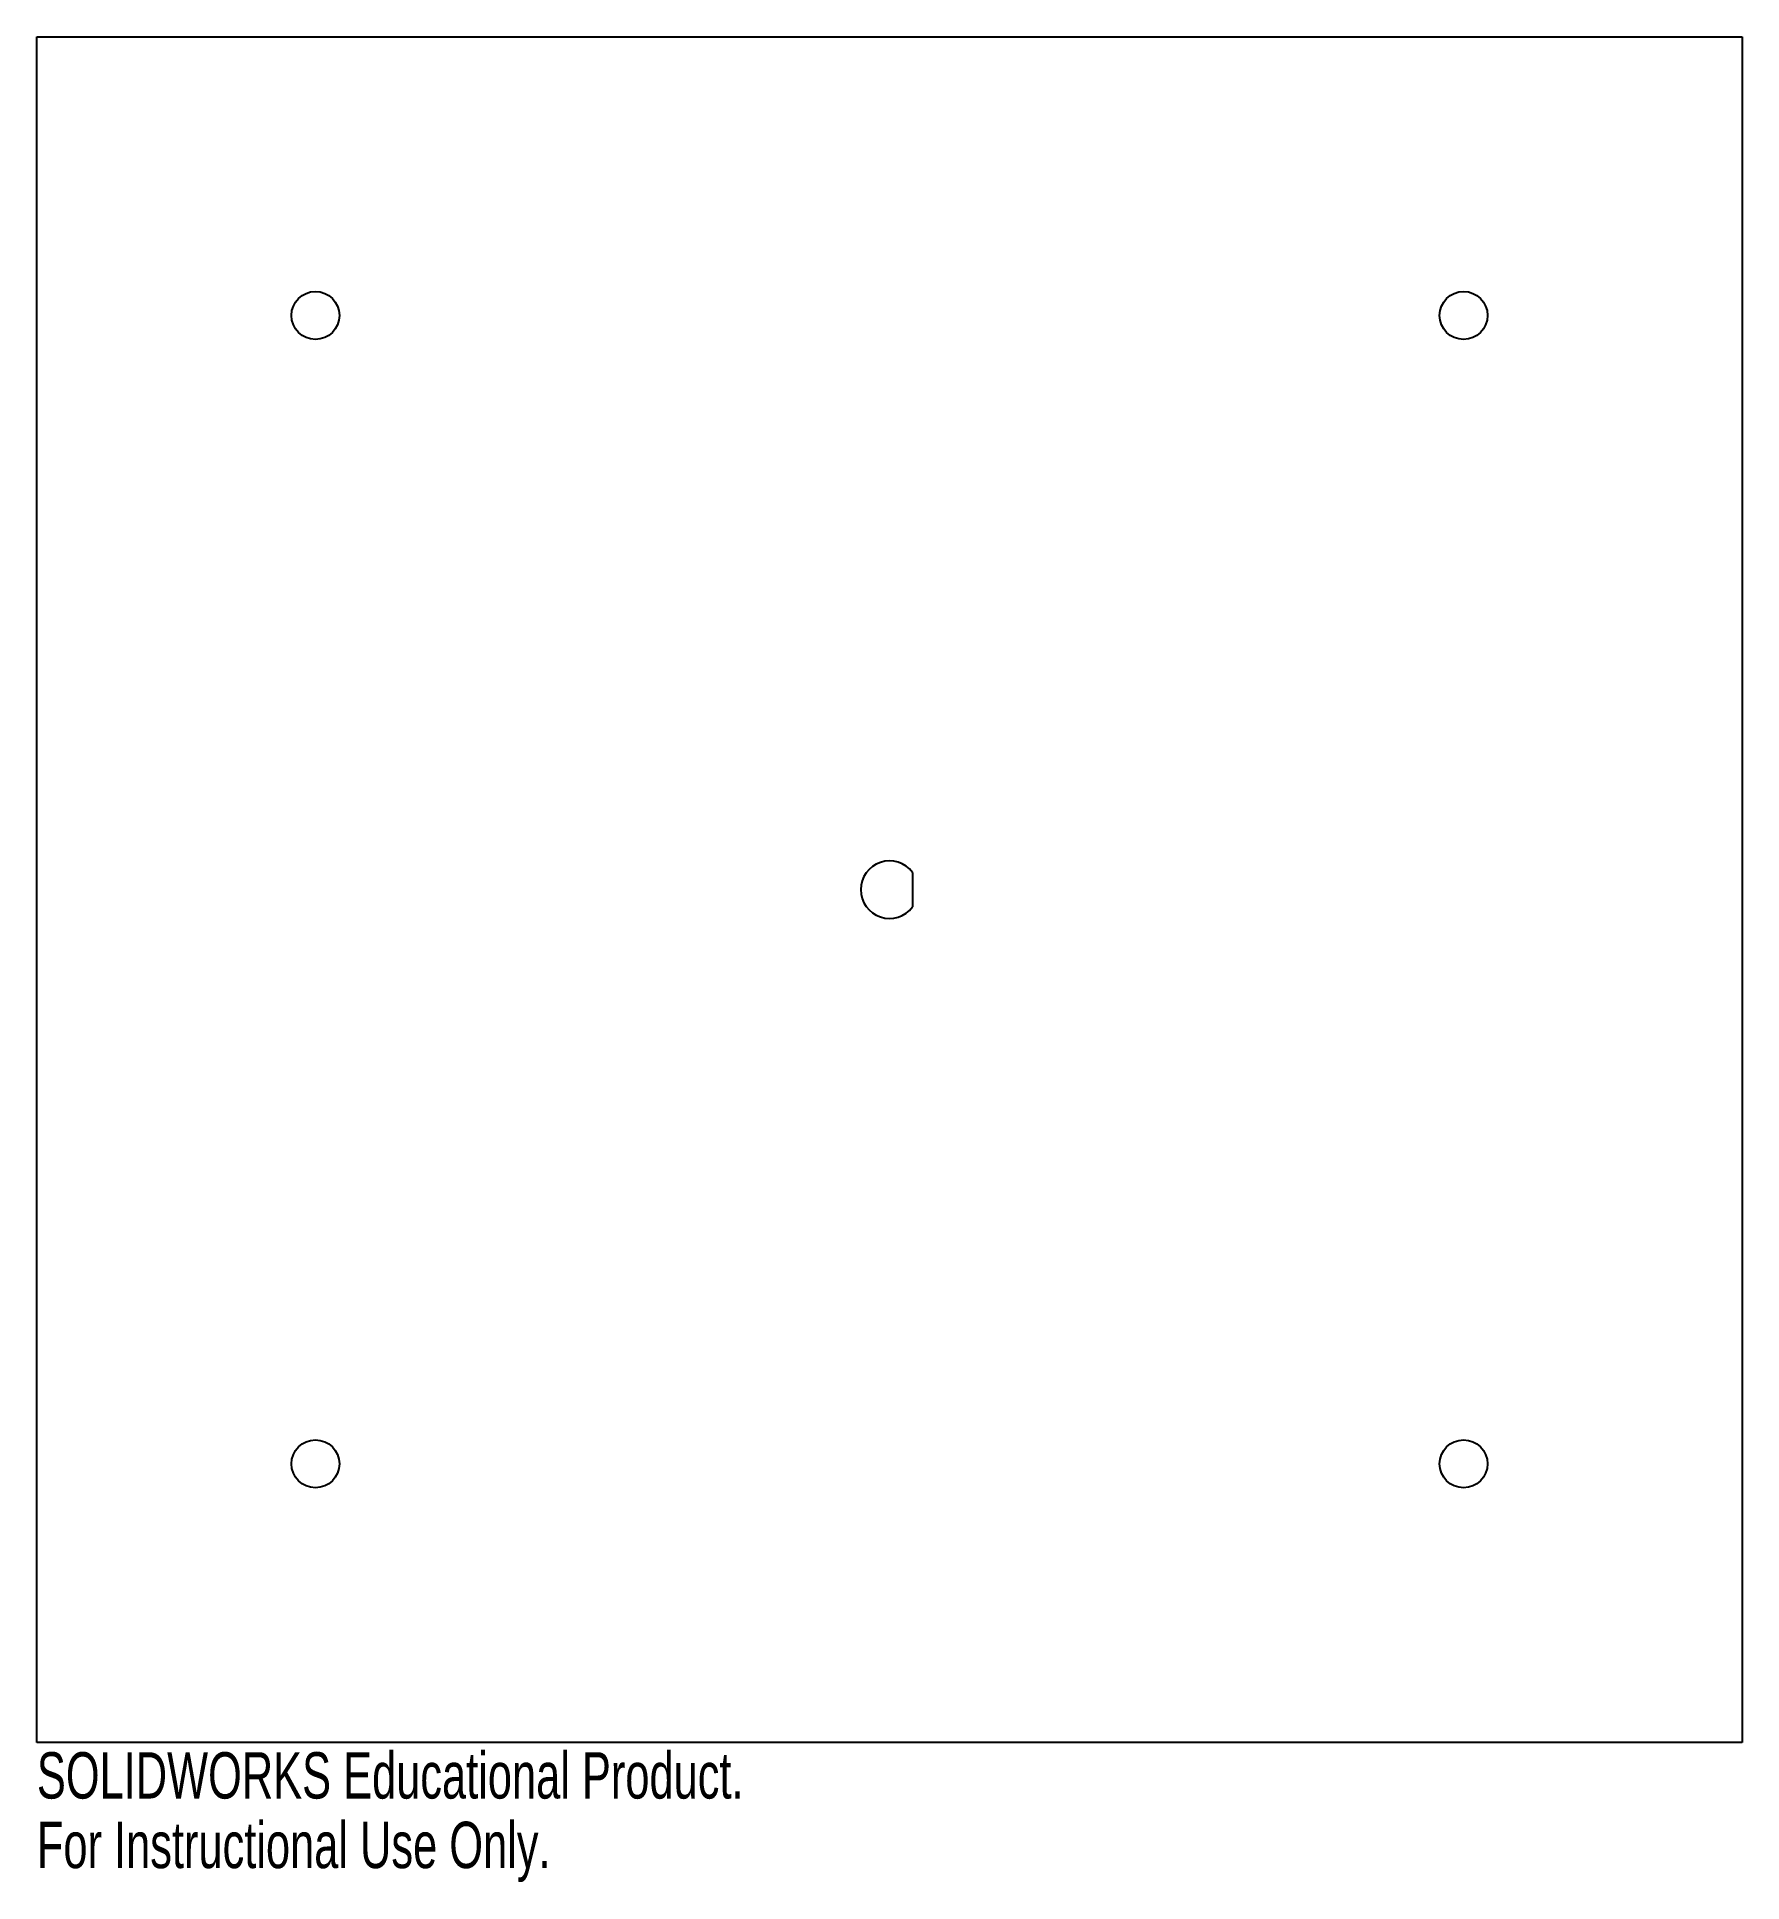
# Model space of a CAD drawing. Header units: inches. Extents: x 0 to 7, y -0.57 to 7.
import ezdxf

# ---------------------------------------------------------------- set-up
doc = ezdxf.new("R2010")
doc.units = ezdxf.units.IN
doc.header["$MEASUREMENT"] = 0
doc.styles.add('SLDTEXTSTYLE0', font='TXT', dxfattribs={"width": 0.7})

msp = doc.modelspace()

# ---------------------------------------------------------------- linework, layer by layer
at = {"color": 7, "linetype": 'Continuous', "lineweight": 25}
for p, q in [((0, 7), (7, 7)), ((0, 0), (0, 7)), ((7, 7), (7, 0)), ((3.5945, 3.5709), (3.5945, 3.4291)), ((7, 0), (0, 0))]:
    msp.add_line(p, q, dxfattribs=at)
for centre in [(1.1434, 5.8566), (5.8566, 5.8566), (1.1434, 1.1434), (5.8566, 1.1434)]:
    msp.add_circle(centre, 0.0984, dxfattribs=at)
msp.add_arc((3.5, 3.5), 0.1181, 36.8699, 323.1301, dxfattribs=at)

# ---------------------------------------------------------------- texts
at = {"color": 7, "linetype": 'Continuous', "char_height": 0.1903, "attachment_point": 1, "style": 'SLDTEXTSTYLE0'}
for s, insert in [('SOLIDWORKS Educational Product.', (0, -0.0401)), ('For Instructional Use Only.', (0, -0.3256))]:
    msp.add_mtext(s, dxfattribs=dict(at, insert=insert))

doc.saveas('drawing.dxf')
